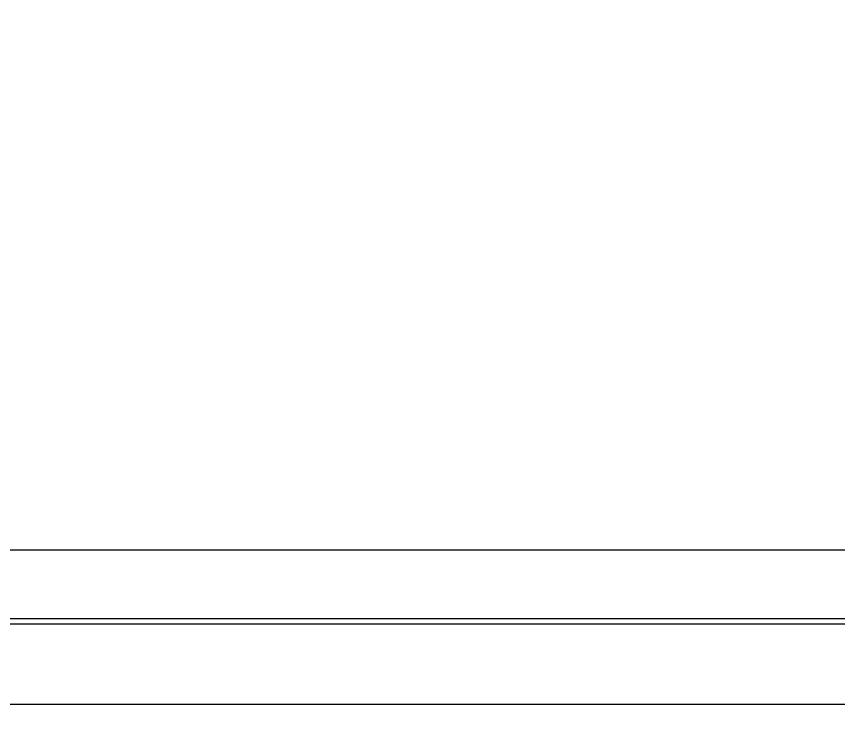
# Model space of a CAD drawing. Header units: millimetres. Extents: x -58335 to 291665, y -66693 to 213307.
# Drawn here: x 184525 to 185038, y -16766 to -16323 of the extents above; entities that cross this region are included whole.
import ezdxf

# ---------------------------------------------------------------- set-up
doc = ezdxf.new("R2010")
doc.units = ezdxf.units.MM
doc.header["$LTSCALE"] = 1000
for name, color, linetype in [('X-SITE$0$-MY-계획선', 253, 'Continuous'), ('X-SITE$0$-MY-녹지', 254, 'Continuous'), ('X-SITE$0$-MY-시설선', 254, 'Continuous')]:
    doc.layers.add(name, color=color, linetype=linetype)
pattern_1 = [(0, (-29382.5, 14650.24), (317.5, 317.5), [158.75, -476.25]), (90, (-29303.13, 14570.87), (-317.5, 317.5), [158.75, -476.25])]

# ---------------------------------------------------------------- blocks, each defined once
blk = doc.blocks.new('X-SITE$0$GPSP-100')
at = {"layer": 'X-SITE$0$-MY-시설선'}
for points in [[(-1771.5, -1503.5), (-2778.5, -1503.5)], [(-1771.5, -1546.5), (-2778.5, -1546.5)], [(-2900, -1550), (-400, -1550)]]:
    blk.add_lwpolyline(points, dxfattribs=at)
blk = doc.blocks.new('X-SITE$0$240910_L-1F')
at = {"layer": 'X-SITE$0$-MY-녹지'}
h = blk.add_hatch(dxfattribs=at)
h.set_pattern_fill('CROSS', color=256, scale=50, style=2)
h.set_pattern_definition(pattern_1)
edge = h.paths.add_edge_path()
edge.add_line((167850, -2045.25), (167850, 3516.56))
edge.add_arc((169000, 3516.56), 1150, 135, 180, ccw=False)
edge.add_line((168186.83, 4329.73), (170751.04, 6893.95))
edge.add_arc((170150, 7494.99), 850, 315, 360)
edge.add_line((171000, 7494.99), (171000, 10430.77))
edge.add_arc((170650, 10430.77), 350, 0, 90)
edge.add_line((170650, 10780.77), (169000, 10780.77))
edge.add_line((169000, 10780.77), (169000, 15580.77))
edge.add_line((169000, 15580.77), (171150, 15580.77))
edge.add_arc((171150, 15930.77), 350, 270, 360)
edge.add_line((171500, 15930.77), (171500, 18665.51))
edge.add_line((171500, 18665.51), (172500, 19665.51))
edge.add_line((172500, 19665.51), (172500, 33574.84))
edge.add_arc((171500, 32018.4), 1850, 57.27956, 90)
edge.add_line((171500, 33868.4), (163650, 33868.4))
edge.add_line((163650, 33868.4), (163650, -2251.6))
edge.add_line((163650, -2251.6), (118350, -2251.6))
edge.add_line((118350, -2251.6), (118350, 24610.81))
edge.add_arc((118000, 24610.81), 350, 0, 134.5656)
edge.add_line((117754.4, 24860.17), (112674.6, 19856.82))
edge.add_arc((113271.07, 19251.24), 850, 134.56562, 180)
edge.add_line((112421.07, 19251.24), (112421.07, -3601.59))
edge.add_arc((113271.07, -3601.59), 850, 180, 270)
edge.add_line((113271.07, -4451.59), (115271.08, -4451.59))
edge.add_line((115271.08, -4451.59), (117627.53, -6101.59))
edge.add_line((117627.53, -6101.59), (164145.73, -6101.6))
edge.add_line((164145.73, -6101.6), (167601.04, -2646.29))
edge.add_arc((167000, -2045.25), 850, 314.99999, 360)
h = blk.add_hatch(dxfattribs=at)
h.set_pattern_fill('CROSS', color=256, scale=50, style=2)
h.set_pattern_definition(pattern_1)
edge = h.paths.add_edge_path()
edge.add_line((167850, -2045.25), (167850, 3516.56))
edge.add_arc((169000, 3516.56), 1150, 135, 180, ccw=False)
edge.add_line((168186.83, 4329.73), (170751.04, 6893.95))
edge.add_arc((170150, 7494.99), 850, 315, 360)
edge.add_line((171000, 7494.99), (171000, 10430.77))
edge.add_arc((170650, 10430.77), 350, 0, 90)
edge.add_line((170650, 10780.77), (169000, 10780.77))
edge.add_line((169000, 10780.77), (169000, 15580.77))
edge.add_line((169000, 15580.77), (171150, 15580.77))
edge.add_arc((171150, 15930.77), 350, 270, 360)
edge.add_line((171500, 15930.77), (171500, 18665.51))
edge.add_line((171500, 18665.51), (172500, 19665.51))
edge.add_line((172500, 19665.51), (172500, 33574.84))
edge.add_arc((171500, 32018.4), 1850, 57.27956, 90)
edge.add_line((171500, 33868.4), (163650, 33868.4))
edge.add_line((163650, 33868.4), (163650, -2251.6))
edge.add_line((163650, -2251.6), (118350, -2251.6))
edge.add_line((118350, -2251.6), (118350, 24610.81))
edge.add_arc((118000, 24610.81), 350, 0, 134.5656)
edge.add_line((117754.4, 24860.17), (112674.6, 19856.82))
edge.add_arc((113271.07, 19251.24), 850, 134.56562, 180)
edge.add_line((112421.07, 19251.24), (112421.07, -3601.59))
edge.add_arc((113271.07, -3601.59), 850, 180, 270)
edge.add_line((113271.07, -4451.59), (115271.08, -4451.59))
edge.add_line((115271.08, -4451.59), (117627.53, -6101.59))
edge.add_line((117627.53, -6101.59), (164145.73, -6101.6))
edge.add_line((164145.73, -6101.6), (167601.04, -2646.29))
edge.add_arc((167000, -2045.25), 850, 314.99999, 360)
at = {"layer": 'X-SITE$0$-MY-계획선'}
blk.add_lwpolyline([(173500, 32018.4, 0.414214), (171500, 34018.4), (159601.21, 34018.4, 0.414214), (158601.21, 33018.4), (158601.21, 29448.4), (163500, 29448.4), (163500, -2101.6), (118500, -2101.6), (118500, 24610.81)], format="xyb", dxfattribs=at)
blk.add_lwpolyline([(173500, 32018.4, 0.414214), (171500, 34018.4), (159601.21, 34018.4, 0.414214), (158601.21, 33018.4), (158601.21, 29448.4), (163500, 29448.4), (163500, -2101.6), (118500, -2101.6), (118500, 24610.81)], format="xyb", dxfattribs=at)
at = {"layer": 'X-SITE$0$-MY-시설선', "xscale": -1}
blk.add_blockref('X-SITE$0$GPSP-100', (152971.9, -501.6), dxfattribs=at)
blk.add_blockref('X-SITE$0$GPSP-100', (152971.9, -501.6), dxfattribs=at)

msp = doc.modelspace()

# ---------------------------------------------------------------- block references
msp.add_blockref('X-SITE$0$240910_L-1F', (29382.5, -14650.24))

doc.saveas('drawing.dxf')
